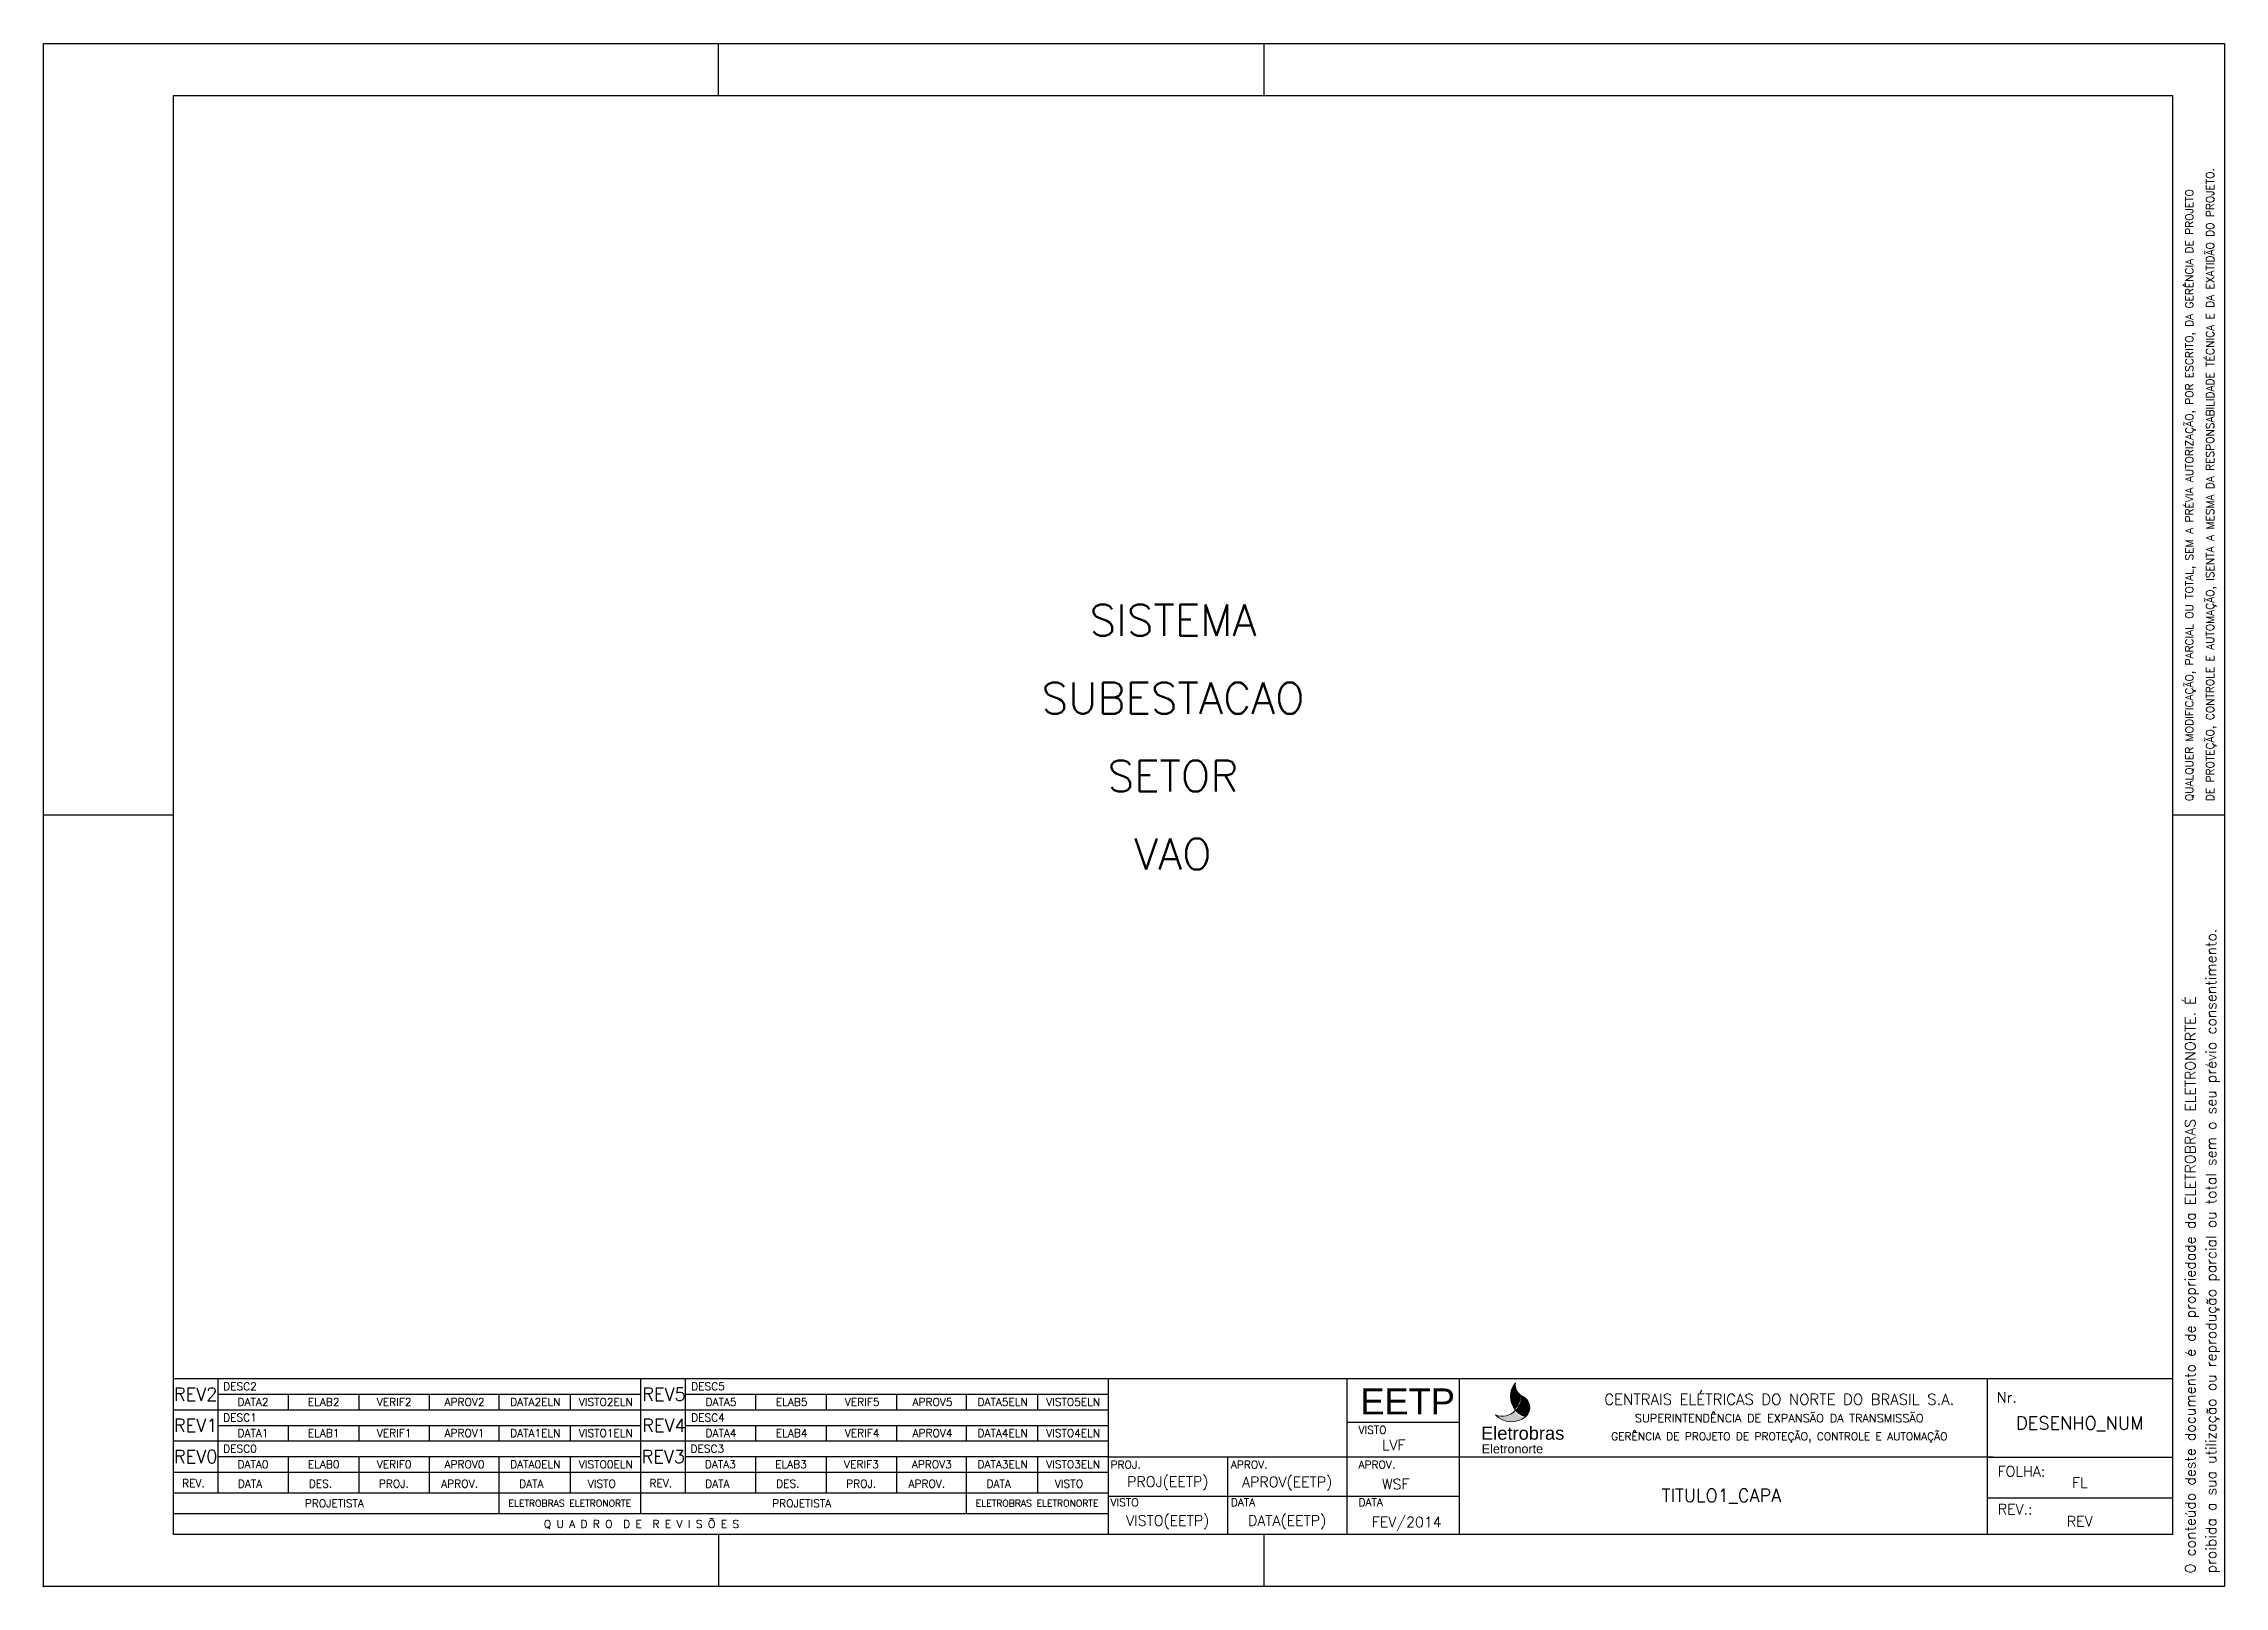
# Model space of a CAD drawing. Header units: millimetres. Extents: x 0 to 420, y 0 to 297.
import ezdxf
from ezdxf.enums import TextEntityAlignment as Align

# ---------------------------------------------------------------- set-up
doc = ezdxf.new("R2010")
doc.units = ezdxf.units.MM
doc.header["$LTSCALE"] = 10
doc.layers.add('1', color=7, linetype='Continuous')
doc.styles.add('ARIAL', font='arial.ttf')
doc.styles.add('romans', font='romans.shx', dxfattribs={"width": 0.9})

# ---------------------------------------------------------------- blocks, each defined once
blk = doc.blocks.new('Settings')
blk.add_point((0, 0))
at = {"style": 'romans', "width": 0.9}
blk.add_text('.', height=0.1, dxfattribs=at).set_placement((0, 0))

msp = doc.modelspace()

# ---------------------------------------------------------------- hatches: boundary and pattern name
at = {"layer": '1', "linetype": 'Continuous', "lineweight": 0}
for color, points in [(2, [(284.45, 36.8, -0.266814), (283.47, 39.15, 0.354875), (283.3, 34.15, 0.211699)]), (5, [(283.3, 33.72, -0.284801), (279.62, 33, 0.367763), (285.21, 32.48, -0.151504)]), (3, [(284.65, 36.66, -0.219272), (283.5, 33.91, 0.154729), (285.46, 32.67, 0.559009)])]:
    msp.add_hatch(color=color, dxfattribs=at).paths.add_polyline_path(points)

# ---------------------------------------------------------------- linework, layer by layer
at = {"layer": '1', "color": 1}
for p, q in [((130, 287), (130, 297)), ((235, 297), (235, 287)), ((0, 148.5), (25, 148.5)), ((410, 148.5), (420, 148.5)), ((130, 10), (130, 0)), ((235, 10), (235, 0))]:
    msp.add_line(p, q, dxfattribs=at)
at = {"layer": '1', "color": 40}
for p, q in [((25, 40), (375.5, 40)), ((115, 14), (115, 40)), ((205, 40), (205, 10)), ((251, 40), (251, 10)), ((251, 40), (251, 10)), ((272.6, 40), (272.6, 10)), ((374.29, 24.88), (374.29, 10)), ((25, 18), (115, 18)), ((115, 18), (205, 18)), ((25, 14), (115, 14)), ((115.13, 14), (205, 14))]:
    msp.add_line(p, q, dxfattribs=at)
at = {"layer": '1'}
for p, q in [((272.6, 40), (272.6, 10)), ((375.5, 24.88), (271, 24.88)), ((375.5, 24.88), (271, 24.88))]:
    msp.add_line(p, q, dxfattribs=at)
at = {"layer": '1', "color": 3}
for p, q in [((374.29, 40), (410, 40)), ((374.29, 40), (374.29, 24.88)), ((374.29, 40), (374.29, 24.88)), ((374.29, 24.88), (410, 24.88))]:
    msp.add_line(p, q, dxfattribs=at)
at = {"layer": '1', "color": 7}
for p, q in [((25, 34), (115, 34)), ((33.56, 37), (115, 37)), ((115, 34), (205, 34)), ((123.56, 37), (205, 37)), ((33.56, 31), (115, 31)), ((123.56, 31), (205, 31)), ((272.6, 31.57), (251, 31.57)), ((25, 28), (115, 28)), ((115, 28), (205, 28)), ((25, 22), (115, 22)), ((33.56, 25), (115, 25)), ((115, 22), (205, 22)), ((123.56, 25), (205, 25)), ((271, 24.88), (205, 24.88)), ((228, 24.88), (228, 10)), ((251, 17.32), (205, 17.32)), ((272.6, 17.32), (251, 17.32)), ((410, 17), (374.29, 17))]:
    msp.add_line(p, q, dxfattribs=at)
at = {"layer": '1', "color": 1}
msp.add_lwpolyline([(0, 0), (0, 297), (420, 297), (420, 0)], close=True, dxfattribs=at)
at = {"layer": '1', "color": 3}
msp.add_lwpolyline([(25, 287), (410, 287), (410, 10), (25, 10)], close=True, dxfattribs=at)
at = {"layer": '1', "color": 7}
for points in [[(33.56, 40), (33.56, 18)], [(123.56, 40), (123.56, 18)], [(47.13, 37), (47.13, 34)], [(60.71, 37), (60.71, 34)], [(74.28, 37), (74.28, 34)], [(87.68, 37), (87.68, 34)], [(101.43, 37), (101.43, 34)], [(101.43, 37), (101.43, 34)], [(101.43, 37), (101.43, 34)], [(137.13, 37), (137.13, 34)], [(137.13, 37), (137.13, 34)], [(150.71, 37), (150.71, 34)], [(150.71, 37), (150.71, 34)], [(164.28, 37), (164.28, 34)], [(164.28, 37), (164.28, 34)], [(177.68, 37), (177.68, 34)], [(191.43, 37), (191.43, 34)], [(191.43, 37), (191.43, 34)], [(47.13, 31), (47.13, 28)], [(60.71, 31), (60.71, 28)], [(74.28, 31), (74.28, 28)], [(87.68, 31), (87.68, 28)], [(101.43, 31), (101.43, 28)], [(101.43, 31), (101.43, 28)], [(137.13, 31), (137.13, 28)], [(150.71, 31), (150.71, 28)], [(164.28, 31), (164.28, 28)], [(177.68, 31), (177.68, 28)], [(191.43, 31), (191.43, 28)], [(47.13, 25), (47.13, 18)], [(60.71, 25), (60.71, 18)], [(74.28, 25), (74.28, 18)], [(87.68, 25), (87.68, 14)], [(101.43, 25), (101.43, 18)], [(137.13, 25), (137.13, 18)], [(150.71, 25), (150.71, 18)], [(164.28, 25), (164.28, 18)], [(177.68, 25), (177.68, 14)], [(191.43, 25), (191.43, 18)]]:
    msp.add_lwpolyline(points, dxfattribs=at)
at = {"layer": '1', "color": 0, "linetype": 'Continuous', "lineweight": 0}
for centre, radius, start, end in [((286.46, 36.55), 3.97, 139.0203, 221.624), ((286, 38.83), 2.56, 172.8889, 238.0343), ((286, 38.83), 2.56, 172.8889, 238.0343), ((280.88, 36.32), 3.56, 249.2285, 317.2946), ((280.89, 36.77), 3.56, 312.4729, 1.3245), ((281.09, 36.54), 3.56, 312.4729, 1.9435), ((286.44, 36.38), 3.84, 219.9952, 255.1774), ((283.83, 34.42), 2.39, 313.0024, 69.8248), ((282.72, 36.03), 4.33, 224.3437, 309.1407)]:
    msp.add_arc(centre, radius, start, end, dxfattribs=at)

# ---------------------------------------------------------------- block references
msp.add_blockref('Settings', (0, 0))

# ---------------------------------------------------------------- texts
at = {"layer": '1', "color": 1, "style": 'romans'}
for s, height, p in [('QUALQUER MODIFICAÇÃO, PARCIAL OU TOTAL, SEM A PRÉVIA AUTORIZAÇÃO, POR ESCRITO, DA GERÊNCIA DE PROJETO ', 1.5, (414, 151.17)), ('DE PROTEÇÃO, CONTROLE E AUTOMAÇÃO, ISENTA A MESMA DA RESPONSABILIDADE TÉCNICA E DA EXATIDÃO DO PROJETO.', 1.5, (418, 151.17)), ('proibida a sua utilização ou reprodução parcial ou total sem o seu prévio consentimento.', 2, (418.43, 2.5)), ('O conteúdo deste documento é de propriedade da ELETROBRAS ELETRONORTE. É', 2, (414.43, 2.5))]:
    msp.add_text(s, height=height, rotation=90, dxfattribs=at).set_placement(p)
at = {"layer": '1', "style": 'ARIAL'}
msp.add_text('EETP', height=5, dxfattribs=at).set_placement((262.7, 35.6), align=Align.MIDDLE)
at = {"layer": '1', "color": 7, "style": 'romans'}
for s, height, p in [('CENTRAIS ELÉTRICAS DO NORTE DO BRASIL S.A.', 2.1, (334.28, 36.36)), ('SUPERINTENDÊNCIA DE EXPANSÃO DA TRANSMISSÃO', 1.6, (334.28, 32.61)), ('GERÊNCIA DE PROJETO DE PROTEÇÃO, CONTROLE E AUTOMAÇÃO', 1.5, (334.28, 28.86)), ('ELETROBRAS ELETRONORTE', 1.3, (101.34, 16)), ('ELETROBRAS ELETRONORTE', 1.3, (191.34, 16))]:
    msp.add_text(s, height=height, dxfattribs=at).set_placement(p, align=Align.MIDDLE)
at = {"layer": '1', "style": 'romans'}
msp.add_text('Nr.', height=2, dxfattribs=at).set_placement((376.18, 35.39))
at = {"layer": '1', "color": 7, "style": 'romans'}
for s, height, p in [('VISTO', 1.5, (253.26, 29.38)), ('PROJ.', 1.5, (205.5, 22.69)), ('APROV.', 1.5, (228.66, 22.69)), ('APROV.', 1.5, (253.26, 22.69)), ('FOLHA:', 2, (376.33, 21.14)), ('REV.', 1.5, (26.71, 19.11)), ('DATA', 1.5, (37.4, 19)), ('DES.', 1.5, (51.07, 19)), ('PROJ.', 1.5, (64.58, 19)), ('APROV.', 1.5, (76.59, 19)), ('DATA', 1.5, (91.6, 19)), ('VISTO', 1.5, (104.78, 19)), ('REV.', 1.5, (116.71, 19.11)), ('DATA', 1.5, (127.4, 19)), ('DES.', 1.5, (141.07, 19)), ('PROJ.', 1.5, (154.58, 19)), ('APROV.', 1.5, (166.59, 19)), ('DATA', 1.5, (181.6, 19)), ('VISTO', 1.5, (194.78, 19)), ('VISTO', 1.5, (205.5, 15.43)), ('DATA', 1.5, (228.66, 15.43)), ('DATA', 1.5, (253.26, 15.43)), ('REV.:', 2, (376.36, 13.85))]:
    msp.add_text(s, height=height, dxfattribs=at).set_placement(p)
at = {"layer": '1', "color": 5, "style": 'ARIAL'}
for s, height, p in [('Eletrobras', 2.518, (276.84, 29.49)), ('Eletronorte', 1.7278, (276.98, 26.48))]:
    msp.add_text(s, height=height, dxfattribs=at).set_placement(p, align=Align.MIDDLE_LEFT)
at = {"layer": '1', "color": 7, "lineweight": -3, "style": 'romans'}
for s, p in [('LVF', (257.75, 26.2)), ('WSF', (257.75, 18.69)), ('FEV/2014', (255.8, 11.38))]:
    msp.add_text(s, height=2, dxfattribs=at).set_placement(p)
at = {"layer": '1', "color": 7, "style": 'romans'}
for s, p in [('PROJETISTA', (56, 16)), ('Q U A D R O  D E  R E V I S Õ E S', (115.13, 12)), ('PROJETISTA', (146, 16))]:
    msp.add_text(s, height=1.5, dxfattribs=at).set_placement(p, align=Align.MIDDLE_CENTER)
at = {"layer": '1', "color": 5, "lineweight": -3, "style": 'romans'}
for tag, height, p in [('SISTEMA', 6, (217.5, 186)), ('SUBESTACAO', 6, (217.5, 171)), ('SETOR', 6, (217.5, 156)), ('VAO', 6, (217.5, 141)), ('DESENHO_NUM', 2.5, (392.15, 31.44)), ('TITULO1_CAPA', 2.5, (323.13, 17.5))]:
    msp.add_attdef(tag, text='', height=height, dxfattribs=at).set_placement(p, align=Align.MIDDLE_CENTER)
at = {"layer": '1', "color": 7, "lineweight": -3, "style": 'romans'}
for tag, text, height, p in [('REV2', '', 2.5, (29.28, 37)), ('REV5', '', 2.5, (119.47, 37)), ('DATA2', '', 1.5, (40.34, 35.5)), ('ELAB2', '', 1.5, (53.92, 35.5)), ('VERIF2', '', 1.5, (67.49, 35.5)), ('APROV2', '', 1.5, (81.07, 35.5)), ('DATA2ELN', '', 1.5, (94.69, 35.5)), ('VISTO2ELN', '', 1.5, (108.26, 35.5)), ('DATA5', '', 1.5, (130.47, 35.5)), ('ELAB5', '', 1.5, (144.05, 35.5)), ('VERIF5', '', 1.5, (157.62, 35.5)), ('APROV5', '', 1.5, (171.19, 35.5)), ('DATA5ELN', '', 1.5, (184.69, 35.5)), ('VISTO5ELN', '', 1.5, (198.26, 35.5)), ('REV1', '', 2.5, (29.28, 31)), ('DATA1', '', 1.5, (40.34, 29.5)), ('ELAB1', '', 1.5, (53.92, 29.5)), ('VERIF1', '', 1.5, (67.49, 29.5)), ('APROV1', '', 1.5, (81.07, 29.5)), ('DATA1ELN', '', 1.5, (94.69, 29.5)), ('VISTO1ELN', '', 1.5, (108.26, 29.5)), ('REV4', '', 2.5, (119.47, 31)), ('DATA4', '', 1.5, (130.47, 29.5)), ('ELAB4', '', 1.5, (144.05, 29.5)), ('VERIF4', '', 1.5, (157.62, 29.5)), ('APROV4', '', 1.5, (171.19, 29.5)), ('DATA4ELN', '', 1.5, (184.69, 29.5)), ('VISTO4ELN', '', 1.5, (198.26, 29.5)), ('REV0', '', 2.5, (29.28, 25)), ('REV3', '', 2.5, (119.34, 25)), ('DATA0', '', 1.5, (40.34, 23.5)), ('ELAB0', '', 1.5, (53.92, 23.5)), ('VERIF0', '', 1.5, (67.49, 23.5)), ('APROV0', '', 1.5, (81.07, 23.5)), ('DATA0ELN', '', 1.5, (94.69, 23.5)), ('VISTO0ELN', '', 1.5, (108.26, 23.5)), ('DATA3', '', 1.5, (130.34, 23.5)), ('ELAB3', '', 1.5, (143.92, 23.5)), ('VERIF3', '', 1.5, (157.49, 23.5)), ('APROV3', '', 1.5, (171.07, 23.5)), ('DATA3ELN', '', 1.5, (184.69, 23.5)), ('VISTO3ELN', '', 1.5, (198.26, 23.5)), ('PROJ(EETP)', '', 2, (216.5, 20.16)), ('APROV(EETP)', '', 2, (239.5, 20.1)), ('FL', '0001', 2, (392.15, 19.94)), ('VISTO(EETP)', '', 2, (216.5, 12.66)), ('DATA(EETP)', '', 2, (239.5, 12.66)), ('REV', '', 2, (392.15, 12.5)), ('TOT', '', 0.0001, (420, 0))]:
    msp.add_attdef(tag, text=text, height=height, dxfattribs=at).set_placement(p, align=Align.MIDDLE_CENTER)
for tag, p in [('DESC2', (34.56, 38.5)), ('DESC5', (124.69, 38.5)), ('DESC1', (34.56, 32.5)), ('DESC4', (124.69, 32.5)), ('DESC0', (34.56, 26.5)), ('DESC3', (124.56, 26.5))]:
    msp.add_attdef(tag, text='', height=1.5, dxfattribs=at).set_placement(p, align=Align.MIDDLE_LEFT)

doc.saveas('drawing.dxf')
